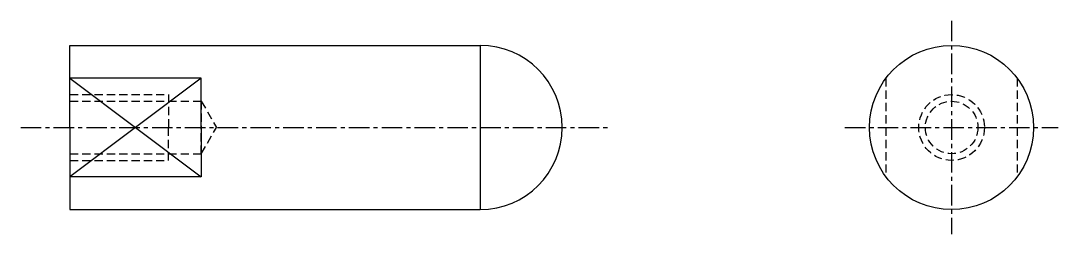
# Model space of a CAD drawing. Extents: x 278.5 to 341.7, y 165.2 to 217.6.
# Drawn here: x 278.5 to 341.7, y 204.6 to 217.6 of the extents above; entities outside this region: 2.
import ezdxf

# ---------------------------------------------------------------- set-up
doc = ezdxf.new("R2010")
doc.units = 0
doc.linetypes.add('CENTER', pattern=[2, 1.25, -0.25, 0.25, -0.25])
doc.linetypes.add('DASHED', pattern=[0.75, 0.5, -0.25])
doc.layers.get('0').update_dxf_attribs({"linetype": 'CONTINUOUS'})
doc.layers.add('CENTER', color=1, linetype='CENTER')

msp = doc.modelspace()

# ---------------------------------------------------------------- linework, layer by layer
at = {"color": 7, "linetype": 'CONTINUOUS'}
for p, q in [((281.513, 216.061), (306.513, 216.061)), ((281.513, 211.061), (281.513, 216.061)), ((306.513, 216.061), (306.513, 206.061)), ((289.513, 214.061), (281.513, 214.061)), ((281.513, 214.061), (289.513, 208.061)), ((289.513, 214.061), (281.513, 208.061)), ((289.513, 211.061), (289.513, 214.061)), ((281.513, 211.061), (281.513, 206.061)), ((289.513, 211.061), (289.513, 208.061)), ((289.513, 208.061), (281.513, 208.061)), ((281.513, 206.061), (306.513, 206.061))]:
    msp.add_line(p, q, dxfattribs=at)
at = {"color": 3, "linetype": 'DASHED'}
for p, q in [((331.245, 214.061), (331.245, 208.061)), ((339.245, 214.061), (339.245, 208.061)), ((281.513, 213.061), (287.513, 213.061)), ((281.513, 212.661), (289.513, 212.661)), ((287.513, 213.061), (287.513, 211.061)), ((289.513, 212.661), (290.437, 211.061)), ((289.513, 212.661), (289.513, 211.061)), ((287.513, 209.061), (287.513, 211.061)), ((289.513, 209.461), (289.513, 211.061)), ((289.513, 209.461), (290.437, 211.061)), ((281.513, 209.461), (289.513, 209.461)), ((281.513, 209.061), (287.513, 209.061))]:
    msp.add_line(p, q, dxfattribs=at)
at = {"color": 7, "linetype": 'CONTINUOUS'}
msp.add_circle((335.245, 211.061), 5, dxfattribs=at)
at = {"color": 3, "linetype": 'DASHED'}
for radius in [2, 1.6]:
    msp.add_circle((335.245, 211.061), radius, dxfattribs=at)
at = {"color": 7, "linetype": 'CONTINUOUS'}
msp.add_arc((306.513, 211.061), 5, 270, 90, dxfattribs=at)
at = {"layer": 'CENTER', "color": 1, "linetype": 'CENTER'}
for p, q in [((335.245, 217.561), (335.245, 204.561)), ((278.513, 211.061), (314.513, 211.061)), ((328.745, 211.061), (341.745, 211.061))]:
    msp.add_line(p, q, dxfattribs=at)

# ---------------------------------------------------------------- texts
for s, p in [('JPFJR 10 - 30 -M4', (280.023, 169.564)), ('JPFJR10', (280.023, 165.238))]:
    msp.add_text(s, height=2).set_placement(p)

doc.saveas('drawing.dxf')
